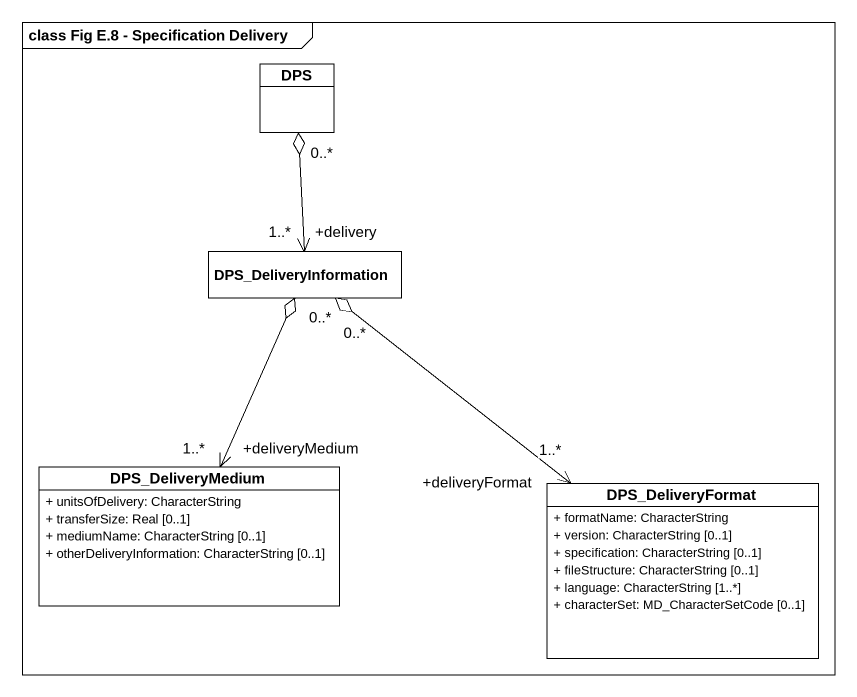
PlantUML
@startuml
mainframe class Fig E.8 - Specification Delivery
hide circle
hide empty members
skinparam classAttributeIconSize 0
class DPS
class DPS_DeliveryInformation
class DPS_DeliveryMedium {
  + unitsOfDelivery: CharacterString
  + transferSize: Real [0..1]
  + mediumName: CharacterString [0..1]
  + otherDeliveryInformation: CharacterString [0..1]
}
class DPS_DeliveryFormat {
  + formatName: CharacterString
  + version: CharacterString [0..1]
  + specification: CharacterString [0..1]
  + fileStructure: CharacterString [0..1]
  + language: CharacterString [1..*]
  + characterSet: MD_CharacterSetCode [0..1]
}
DPS "0..*" o--> "+delivery\n1..*" DPS_DeliveryInformation
DPS_DeliveryInformation "0..*" o--> "+deliveryMedium\n1..*" DPS_DeliveryMedium
DPS_DeliveryInformation "0..*" o--> "+deliveryFormat\n1..*" DPS_DeliveryFormat
@enduml
